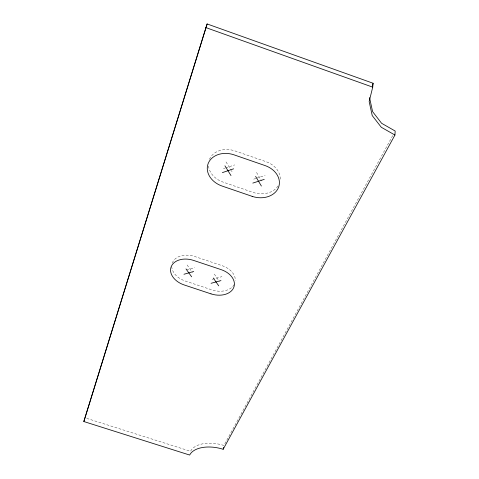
<?xml version="1.0" encoding="UTF-8"?>
<svg xmlns="http://www.w3.org/2000/svg" width="479" height="479" viewBox="0 0 479 479"><rect width="100%" height="100%" fill="white"/><g stroke="black" fill="none" stroke-linecap="round" stroke-linejoin="round"><path stroke-width="0.36" stroke-dasharray="2.4 1.8" d="M392.672 135.623L223.944 445.464A27.213 15.172 12.5 0 0 190.558 451.29L86.525 418.305M223.459 168.722L224.855 168.249M225.555 168.009L234.674 164.914M253.75 179.152L255.876 178.457M256.588 178.224L265.132 175.422M186.493 269.946L194.821 267.563M212.101 279.347L221.951 276.628M187.127 264.989L192.354 272.329M214.293 274.072L219.322 281.329M226.022 161.926L230.92 169.859M231.297 170.464L232.046 171.68M256.534 172.458L261.57 180.894M278.024 185.996A20.908 16.573 12.4 0 1 253.062 192.396L223.178 182.146A20.968 16.669 15.7 0 1 208.431 164.273M280.215 179.158A20.908 16.573 12.4 0 0 266.007 161.662L235.117 150.963A20.968 16.669 15.7 0 0 209.209 159.986M171.745 266.45A18.609 13.119 16 0 0 185.325 281.041L211.987 289.915A18.555 13.059 14.1 0 0 234.225 284.46M172.29 263.055A18.609 13.119 16 0 1 194.719 256.493L222.19 265.701A18.555 13.059 14.1 0 1 235.321 280.526"/><path stroke-width="0.72" d="M394.935 135.036L381.296 127.276L372.231 115.589L369.153 101.554L372.728 87.148L373.099 83.25L207.126 23.95L83.825 421.532L189.672 455.05A27.309 15.142 12.5 0 1 223.166 449.278L394.935 135.036L395.175 131.024L381.607 123.289L372.596 111.637L369.537 97.626M223.166 449.278L223.555 447.368M372.387 86.124L373.099 83.25M207.126 23.95L83.825 421.532M222.37 172.62L233.632 168.818M252.816 183.092L264.252 179.368M183.966 274.257L193.726 271.491M211.083 283.293L220.975 280.586M205.79 27.566L372.728 87.148M185.99 268.905L191.654 276.814M213.281 278.018L218.729 285.843M224.938 165.818L230.998 175.589M255.612 176.392L261.396 186.044M210.988 293.861L184.199 284.957A18.693 13.113 16 0 1 171.159 266.767A18.693 13.113 16 0 1 193.606 260.42L221.202 269.659A18.639 13.059 14.1 0 1 233.692 287.628A18.639 13.059 14.1 0 1 210.988 293.861M252.14 196.348L222.106 186.056A21.076 16.681 15.7 0 1 208.143 163.59A21.076 16.681 15.7 0 1 234.069 154.855L265.121 165.596A21.016 16.585 12.5 0 1 278.383 187.774A21.016 16.585 12.5 0 1 252.14 196.348"/></g></svg>
